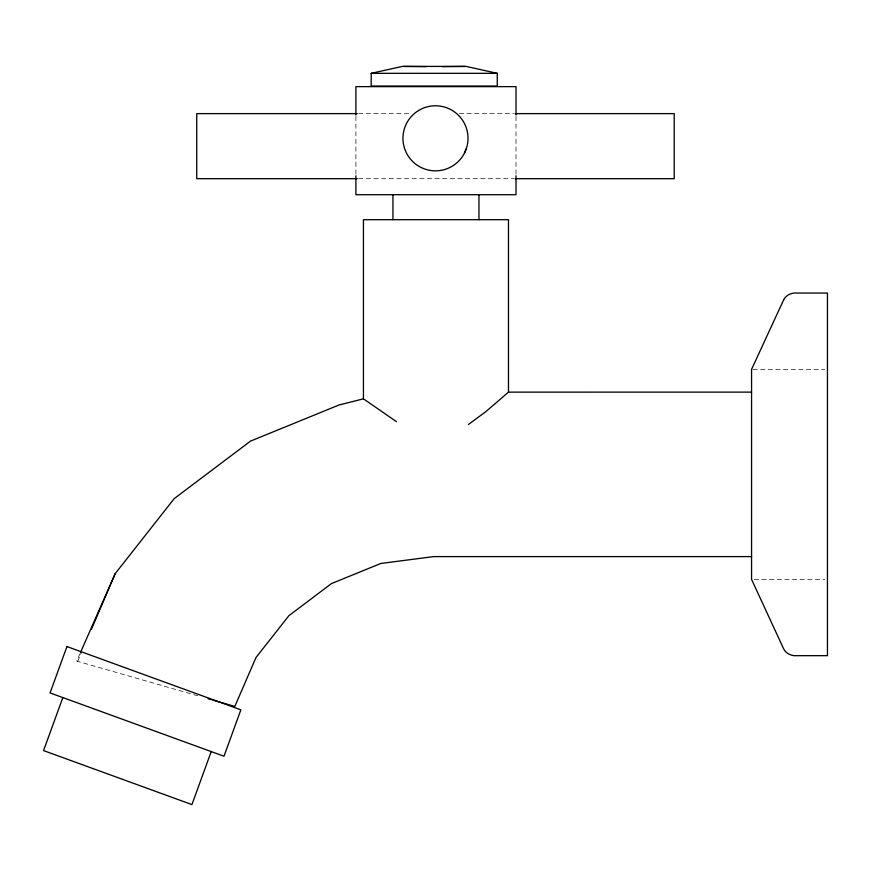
<?xml version="1.0" encoding="UTF-8"?>
<svg xmlns="http://www.w3.org/2000/svg" width="871" height="871" viewBox="0 0 871 871"><rect width="100%" height="100%" fill="white"/><g stroke="black" fill="none" stroke-linecap="round" stroke-linejoin="round"><path stroke-width="0.65" stroke-dasharray="4.36 3.27" d="M77.682 661.361L81.384 652.706M79.969 653.686L76.713 661.078L198.708 696.06M358.547 113.622L411.58 113.622M459.376 113.622L513.77 113.622M358.623 178.686L513.694 178.686M752.914 369.369L824.739 369.369M754.275 579.367L824.739 579.367M516.013 116.355L516.013 175.8M355.901 116.355L355.901 175.8"/><path stroke-width="1.31" d="M468.358 424.536L485.833 411.656L508.479 392.135L508.479 219.688L363.436 219.688L363.436 398.831L396.447 421.64M466.301 148.723L466.421 148.364A32.532 32.532 0 0 0 430.394 106.175A32.532 32.532 0 0 0 409.163 157.433A32.532 32.532 0 0 0 464.472 153.089L465.843 149.812M62.843 697.573L43.55 750.584L191.925 804.586L211.218 751.575M464.472 153.089L466.421 148.364M91.433 629.232L115.212 573.608L174.265 498.571L250.532 441.107L338.939 405.026L363.436 398.831M80.513 652.455L115.212 573.608M371.198 73.327L402.337 66.414L466.127 66.414L497.265 73.327L497.265 86.066L371.198 86.066L371.198 73.327L497.265 73.327M442.261 66.632L465.038 66.414M357.197 113.622L196.748 113.622L196.748 178.686L357.262 178.686M515.131 113.622L674.208 113.622L674.208 178.686L515.055 178.686M508.479 392.135L751.564 392.124M751.564 556.602L433.627 556.602L380.801 563.472L331.47 583.592L288.922 615.655L255.976 657.529L234.822 706.414L212.818 700.11M403.425 66.414L426.191 66.632M208.125 698.76L211.664 699.783M516.013 115.005L516.013 86.632L355.901 86.632L355.901 115.005M516.013 175.8L516.013 194.712L355.901 194.712L355.901 175.8M478.963 194.712L478.963 219.688M392.952 194.712L392.952 219.688M66.947 646.543L50.072 692.924L223.989 756.224L240.864 709.843L66.947 646.543M783.65 299.853L751.564 369.369L751.564 579.367L783.65 648.873C785.533 652.836 789.725 655.134 793.949 655.678L827.45 655.678L827.45 293.048L793.949 293.048C789.725 293.592 785.533 295.89 783.65 299.853"/></g></svg>
